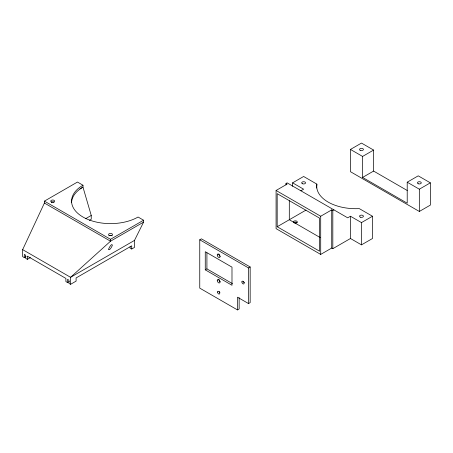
<?xml version="1.0" encoding="UTF-8"?>
<svg xmlns="http://www.w3.org/2000/svg" width="453" height="453" viewBox="0 0 453 453"><rect width="100%" height="100%" fill="white"/><g stroke="black" fill="none" stroke-linecap="round" stroke-linejoin="round"><path stroke-width="0.68" d="M362.587 177.429L362.587 156.432L373.606 150.073L373.606 171.07L362.587 177.429L407.213 203.193L407.213 182.197L418.227 175.838L430.35 182.836L430.35 205.101L419.331 211.46L350.463 171.704L350.463 149.439L361.483 143.074L373.606 150.073M26.138 256.528L24.303 257.587L22.65 256.636L22.65 249.637L44.411 203.04L44.411 201.132L77.469 182.044L82.978 185.226A38.958 22.491 0 0 0 82.978 217.032A38.958 22.491 0 0 0 138.069 217.032L143.578 220.215L143.578 222.123L134.49 240.413L134.49 247.412L131.732 249.003L130.085 248.046L130.085 246.772M79.966 188.873L82.978 187.134L82.978 185.226M85.764 218.606L91.24 215.441L82.978 187.134A38.958 22.491 0 0 0 71.585 202.389M89.417 220.317L91.24 219.263L91.24 215.441M24.303 257.587L24.303 254.41L25.679 255.203L25.679 258.386L27.333 259.337L30.396 257.57M44.411 201.132L110.526 239.297L143.578 220.215M143.578 222.123L110.526 241.206L70.583 277.31L70.583 284.308L68.93 283.351L68.93 280.175L67.554 279.376L67.554 282.559L65.9 281.602L65.9 278.425L27.333 256.16L27.333 259.337M134.49 240.413L70.583 277.31L22.65 249.637M67.554 282.559L69.388 281.5M70.583 284.308L76.093 281.126L76.093 277.944L131.732 245.82L131.732 249.003M285.996 183.476L287.1 182.842L347.7 217.831L350.458 216.24L361.477 222.599L372.491 216.24L372.491 238.505L361.477 244.863L350.458 238.505L332.825 248.68L331.726 248.046L320.707 254.41L276.081 228.646L276.081 190.475L287.1 184.111L285.996 183.476L285.996 184.892M292.61 186.319L292.61 182.842L303.629 176.477L316.851 184.111A39.094 22.571 0 0 0 359.269 208.607L372.491 216.24M237.497 309.926L199.756 288.136L199.756 239.79L201.409 238.833L250.169 266.981L250.169 302.61L248.516 303.561L237.497 297.202L237.497 309.926L239.15 308.969L239.15 297.661M300.871 190.792L303.629 189.201L292.61 182.842M277.179 226.738L319.603 251.228L319.603 218.148L277.179 193.657L277.179 226.738L289.303 219.739L320.209 237.582M289.422 219.665L305.951 210.124M205.266 269.846L231.987 285.271L231.987 267.14L205.266 251.715L205.266 269.846L206.919 268.889L232.423 283.618M276.081 190.475L320.707 216.24L331.726 209.875L332.825 210.515L333.929 209.875M199.756 239.79L248.516 267.938L250.169 266.981M419.331 211.46L419.331 189.195L430.35 182.836M350.463 149.439L362.587 156.432M407.213 182.197L419.331 189.195M373.606 171.07L407.224 190.481M44.411 203.04L110.526 241.206L110.526 239.297M361.477 222.599L361.477 244.863M350.458 216.24L350.458 238.505M332.825 210.515L332.825 248.68M331.726 209.875L331.726 248.046M320.707 216.24L320.707 254.41M316.851 184.111L316.851 185.385A39.094 22.571 0 0 0 316.709 188.018M289.303 200.736L289.303 219.739M248.516 267.938L248.516 303.561M206.919 252.853L206.919 268.889M51.297 202.242A1.948 1.127 0 0 1 54.054 202.242M108.839 235.871A1.948 1.127 0 0 1 112.208 235.871M293.674 222.672A1.948 1.127 0 0 1 297.049 222.672M293.986 222.757A1.948 1.127 0 0 1 294.693 220.905A1.948 1.127 0 0 1 297.304 222.061A1.948 1.127 0 0 1 294.388 222.938M220.277 256.409A1.948 1.127 60 0 1 218.901 254.02M220.277 281.851A1.948 1.127 60 0 1 218.946 279.082M219.994 292.78A1.557 0.9 60 0 1 219.212 291.426M244.371 282.678A1.557 0.9 60 0 1 244.105 282.4M243.878 282.066A1.557 0.9 60 0 1 243.703 281.698M108.641 249.212C109.269 251.381 112.14 246.347 112.406 245.062C111.778 242.887 108.907 247.927 108.641 249.212M51.704 202.106A1.948 1.127 0 0 0 54.626 201.132A1.948 1.127 0 0 0 51.704 200.158A1.948 1.127 0 0 0 51.704 202.106M109.552 235.503A1.948 1.127 0 0 0 112.474 234.529A1.948 1.127 0 0 0 109.552 233.555A1.948 1.127 0 0 0 109.552 235.503M360.503 217.214A1.948 1.127 0 0 0 363.425 216.24A1.948 1.127 0 0 0 360.503 215.266A1.948 1.127 0 0 0 360.503 217.214M302.247 183.635A1.948 1.127 0 0 0 305.509 183.131A1.948 1.127 0 0 0 303.125 181.755A1.948 1.127 0 0 0 302.247 183.635M217.247 280.424A1.948 1.127 60 0 0 219.314 282.995A1.948 1.127 60 0 0 219.314 280.237A1.948 1.127 60 0 0 217.247 280.424M217.247 254.977A1.948 1.127 60 0 0 219.314 257.547A1.948 1.127 60 0 0 219.314 254.79A1.948 1.127 60 0 0 217.247 254.977M217.525 292.032A1.557 0.9 60 0 0 219.178 294.088A1.557 0.9 60 0 0 219.178 291.885A1.557 0.9 60 0 0 217.525 292.032M241.902 281.93A1.557 0.9 60 0 0 243.555 283.991A1.557 0.9 60 0 0 243.555 281.783A1.557 0.9 60 0 0 241.902 281.93M360.107 150.232A1.948 1.127 0 0 0 363.363 149.728A1.948 1.127 0 0 0 360.979 148.352A1.948 1.127 0 0 0 360.107 150.232M418.357 183.81A1.948 1.127 0 0 0 421.279 182.836A1.948 1.127 0 0 0 418.357 181.863A1.948 1.127 0 0 0 418.357 183.81"/></g></svg>
